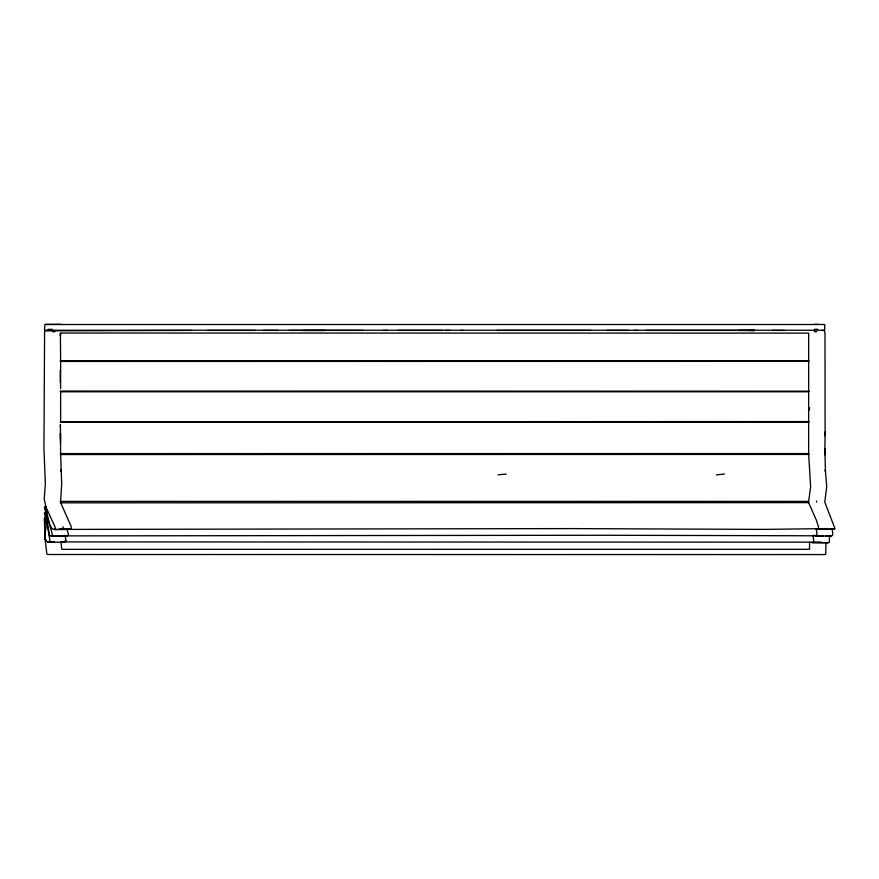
<?xml version="1.0" encoding="UTF-8"?>
<svg xmlns="http://www.w3.org/2000/svg" width="879" height="879" viewBox="0 0 879 879"><rect width="100%" height="100%" fill="white"/><g stroke="black" fill="none" stroke-linecap="round" stroke-linejoin="round"><path stroke-width="1.32" d="M60.266 382.464L60.299 370.07M809.57 542.266L809.526 549.122L808.944 549.309L62.255 549.331L61.673 549.133L61.025 541.706M825.117 432.028L824.843 454.817L824.854 448.576L825.447 471.452L825.315 469.771L826.732 486.68L824.766 502.096L835.05 528.762L826.128 529.422L816.745 528.795M60.618 360.829L60.398 333.119L60.332 335.536L60.97 333.031L808.658 333.119L808.647 454.069L810.636 486.669L808.559 502.14M60.464 439.456L60.442 433.259L60.618 453.696M825.095 435.742L825.007 333.185L824.282 330.504L821.832 330.427M60.343 427.073L60.42 424.601L60.519 443.181M60.64 361.346L60.607 388.65M60.64 391.616L60.629 421.557M808.922 410.35L809.669 407.867M817.756 329.229L814.437 329.35M45.796 324.494L817.778 324.494M191.556 330.405L44.598 330.867L43.95 448.576L45.356 484.142L44.214 499.019L45.983 507.183L55.058 526.982L55.311 528.828L53.982 529.422L569.185 528.598L763.796 529.389L826.798 528.576M808.889 502.645L60.299 502.843M815.272 535.783L816.58 535.135L816.987 533.289L816.042 528.587M821.316 542.167L62.09 541.903M829.534 535.421L829.293 542.409L827.502 542.793L812.416 542.662L813.328 542.266L813.657 540.464L813.108 535.476M498.151 474.836L506.26 474.067M716.407 474.847L724.505 474.067M812.218 542.53L828.26 542.64M46.334 517.808L44.499 517.896L44.346 518.973L45.06 539.179L46.818 553.594L47.235 554.385L49.532 554.506L822.964 554.561L825.425 554.451L825.788 553.66L825.919 542.859M46.334 512.666L44.51 512.732L44.51 513.743L46.972 522.906L49.883 540.222L49.477 541.958L47.851 542.123L54.542 541.893M46.312 506.963L44.488 507.018L44.499 508.029L52.147 533.597L52.202 535.476L50.993 535.992L66.947 535.871M58.937 535.893L605.477 535.267L823.348 535.805M302.112 330.504L325.702 330.471M60.519 421.81L808.933 421.557L808.669 422.173L60.255 422.173M60.838 324.329L44.939 324.406L44.499 330.251L824.645 330.24L824.788 324.582L815.119 324.329M48.103 329.35L52.224 329.35M207.785 330.405L255.262 330.405M263.392 330.405L278.291 330.405M289.026 330.405L363.104 330.405M383.387 330.405L387.452 330.405M398.187 330.405L442.379 330.405M444.983 330.405L450.213 330.405M460.651 330.416L463.266 330.416M496.965 330.405L590.787 330.405M606.906 330.405L628.452 330.405M633.88 330.405L637.945 330.405M646.087 330.405L754.775 330.405M772.256 330.405L784.332 330.416M52.421 331.713L54.916 331.713M814.196 331.713L816.723 331.713M60.266 360.742L808.702 360.742L808.966 361.357L60.266 361.445M60.277 391.078L808.966 391.177L808.68 391.792L60.255 391.792M60.244 453.586L808.658 453.575L808.933 454.421L60.299 454.553M60.179 501.382L808.504 501.382M809.01 391.441L809.559 391.441M749.424 330.482L754.501 330.504L738.81 330.438M825.733 535.74L831.347 535.97M45.268 518.028L44.895 517.995M67.705 528.817L69.606 529.213L59.937 528.751M44.796 507.095L44.917 507.084M825.018 528.587L826.128 529.114M833.204 528.554L834.347 529.224L817.877 529.279L818.635 528.631L818.481 526.928L816.36 520.159L808.845 503.14M813.844 535.201L815.954 535.981L831.149 536.091L832.424 535.443L832.787 533.564L832.105 528.576M45.664 508.348L49.828 524.774L52.213 528.96L54.663 529.597L69.419 529.356L71.122 528.422L71.188 526.554L60.827 503.074M45.686 513.94L49.554 535.355L51.652 536.168L66.727 536.003L68.232 535.289L68.254 533.476L66.771 528.708M45.543 519.357C48.18 526.466 42.763 534.201 46.169 541.134L48.07 542.266L62.936 542.2C67.046 542.936 65.606 537.498 64.98 535.256M63.057 526.708L63.134 528.499M60.64 454.41L61.695 484.142L60.585 502.096M816.558 501.074L816.569 502.151M65.727 540.124L65.112 541.936L65.727 540.124M809.174 361.093L809.174 361.093M46.169 541.134L45.258 538.97L46.169 541.134M49.554 535.355L48.752 533.256L49.554 535.355M47.026 512.655L46.51 510.446L47.037 512.743M60.893 471.463L60.695 469.76L60.794 471.441M46.137 521.555L46.279 523.928L46.137 521.555"/></g></svg>
